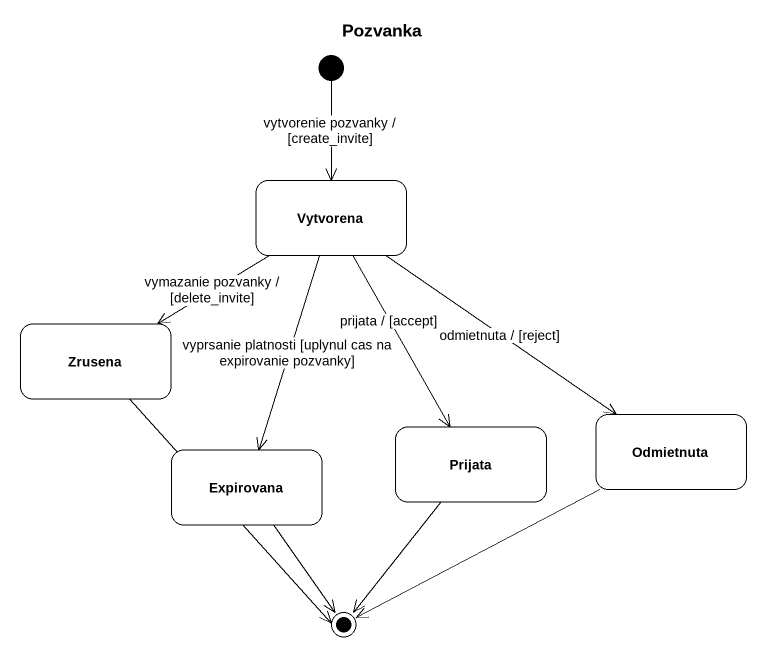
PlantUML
@startuml
title Pozvanka
hide empty description
state Vytvorena
state Zrusena
state Expirovana
state Prijata
state Odmietnuta
[*] --> Vytvorena : vytvorenie pozvanky / [create_invite]
Vytvorena --> Zrusena : vymazanie pozvanky / [delete_invite]
Vytvorena --> Expirovana : vyprsanie platnosti [uplynul cas na expirovanie pozvanky]
Vytvorena --> Prijata : prijata / [accept]
Vytvorena --> Odmietnuta : odmietnuta / [reject]
Zrusena --> [*]
Expirovana --> [*]
Prijata --> [*]
Odmietnuta -left-> [*]
@enduml
